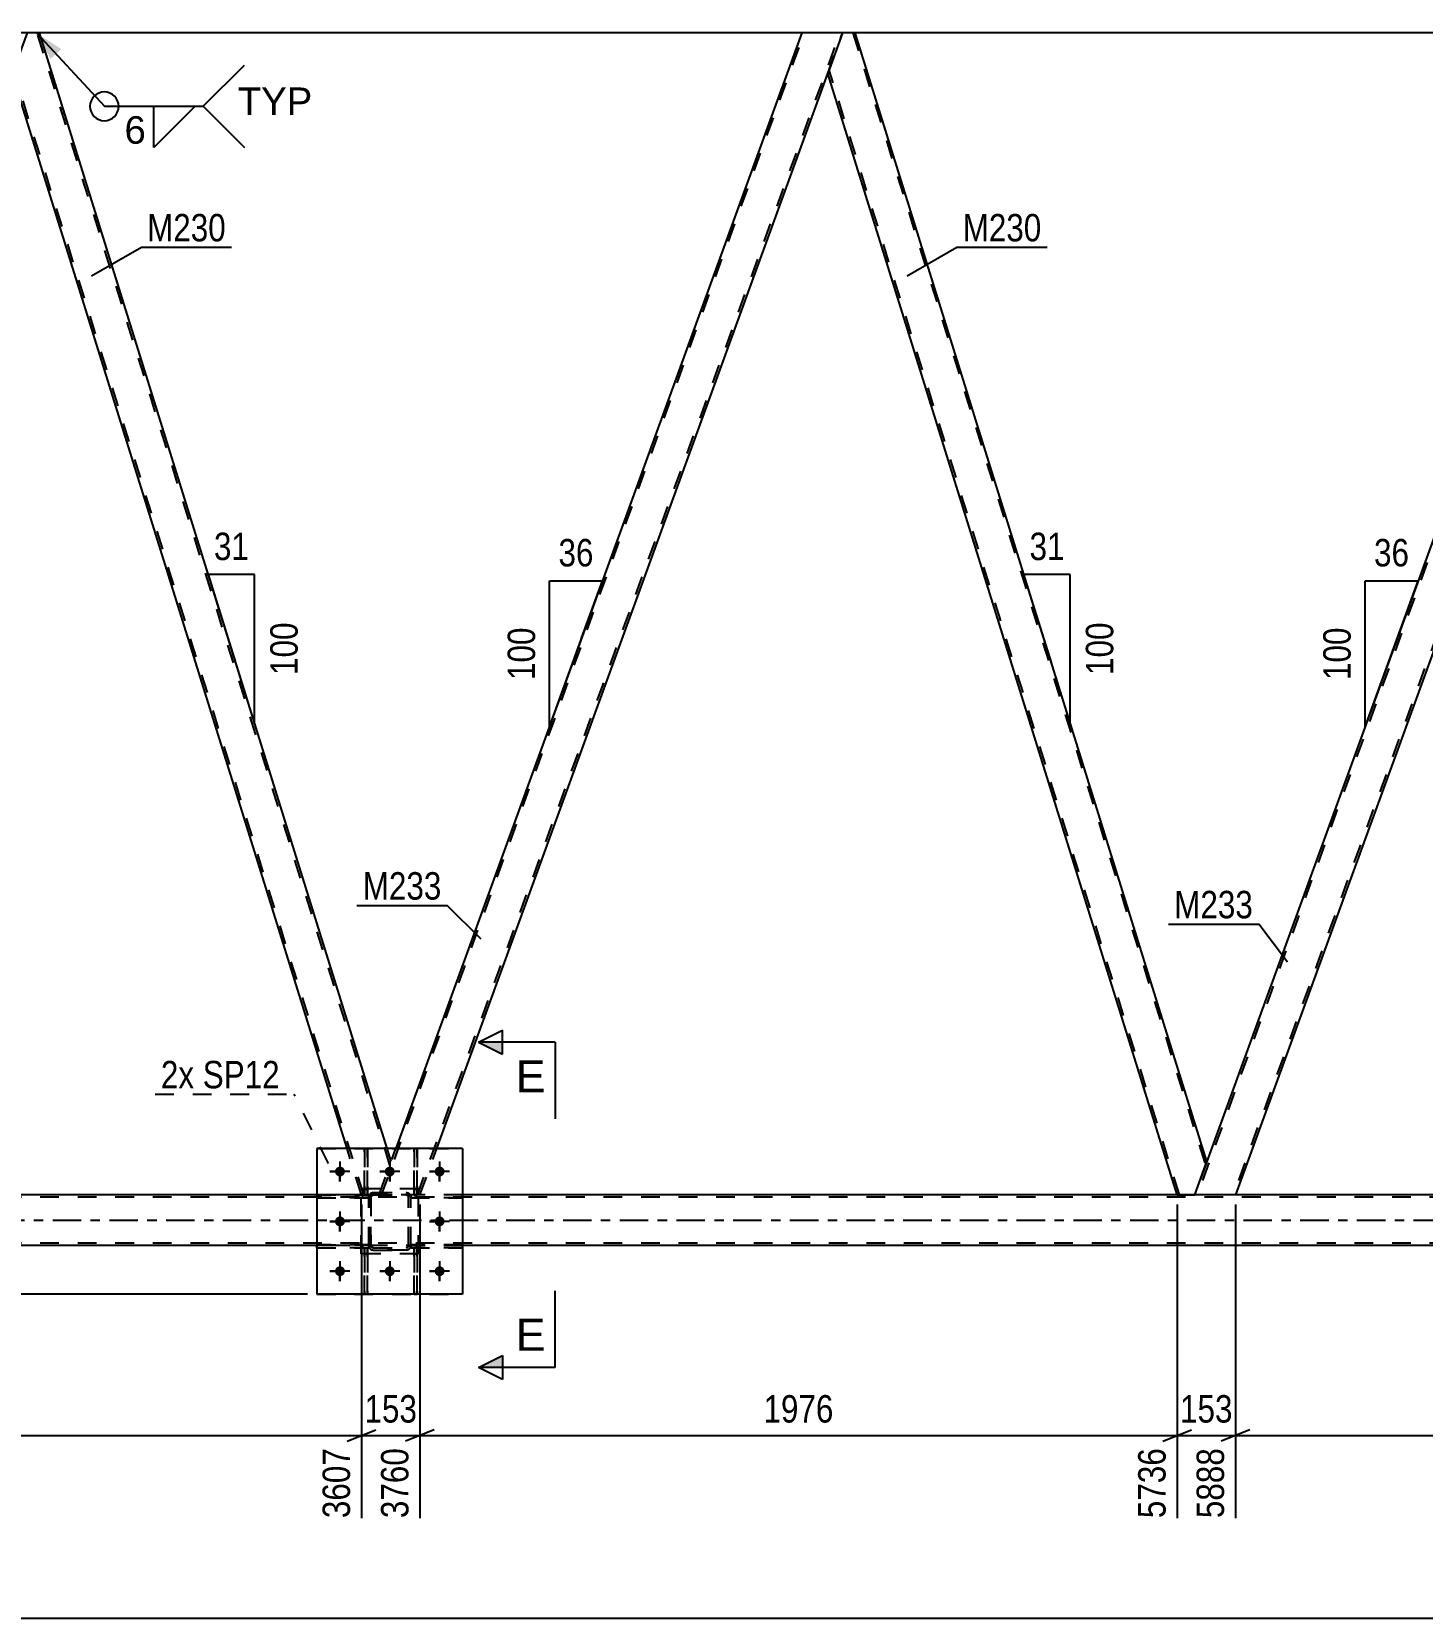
# Model space of a CAD drawing. Header units: millimetres. Extents: x 0 to 841, y 0 to 594.
# Drawn here: x 137.1 to 282.3, y 285.2 to 450.8 of the extents above; entities that cross this region are included whole.
import ezdxf

# ---------------------------------------------------------------- set-up
doc = ezdxf.new("R2010")
doc.units = ezdxf.units.MM
doc.linetypes.add('DXK_LINE_DOT2', pattern=[3.9198, 1.9599, -1.9599])
doc.linetypes.add('DXK_LINE_DOT3', pattern=[5.9187, 2.979, -0.9799, 0.9799, -0.9799])
doc.styles.add('Arial', font='arial.ttf', dxfattribs={"height": 0.2})
doc.styles.add('Arial Narrow', font='ARIALN.TTF', dxfattribs={"height": 0.2})

# ---------------------------------------------------------------- blocks, each defined once
blk = doc.blocks.new('Part-247646094-3042 - 2836')
at = {"color": 2, "linetype": 'Continuous'}
for p, q in [((136.64, 450.64), (135.09, 446.39)), ((137.95, 450.64), (136.64, 450.64)), ((174.23, 334.25), (137.95, 450.64)), ((170.04, 334.25), (135.09, 446.39))]:
    blk.add_line(p, q, dxfattribs=at)
at = {"color": 7, "linetype": 'DXK_LINE_DOT2'}
for p, q in [((174.52, 332.52), (137.7, 450.64)), ((171.8, 329.42), (135.22, 446.76)), ((171.55, 329.42), (170.04, 334.25)), ((173.39, 329.42), (174.66, 332.89)), ((174.66, 332.89), (174.23, 334.25)), ((171.55, 329.42), (173.39, 329.42))]:
    blk.add_line(p, q, dxfattribs=at)
blk = doc.blocks.new('Bolt-247646094-3077 - 2836')
at = {"color": 1, "linetype": 'Continuous'}
for p, q in [((169.3, 332.89), (169.3, 332.19)), ((174.5, 332.89), (174.5, 332.19)), ((179.7, 332.89), (179.7, 332.19)), ((168.26, 331.85), (168.95, 331.85)), ((169.3, 330.81), (169.3, 331.5)), ((170.34, 331.85), (169.65, 331.85)), ((173.46, 331.85), (174.15, 331.85)), ((174.5, 330.81), (174.5, 331.5)), ((175.54, 331.85), (174.85, 331.85)), ((178.66, 331.85), (179.35, 331.85)), ((179.7, 330.81), (179.7, 331.5)), ((180.74, 331.85), (180.05, 331.85)), ((168.26, 326.65), (168.95, 326.65)), ((169.3, 327.69), (169.3, 326.99)), ((169.3, 325.61), (169.3, 326.3)), ((170.34, 326.65), (169.65, 326.65)), ((178.66, 326.65), (179.35, 326.65)), ((179.7, 327.69), (179.7, 326.99)), ((179.7, 325.61), (179.7, 326.3)), ((180.74, 326.65), (180.05, 326.65)), ((168.26, 321.45), (168.95, 321.45)), ((169.3, 322.49), (169.3, 321.79)), ((170.34, 321.45), (169.65, 321.45)), ((173.46, 321.45), (174.15, 321.45)), ((174.5, 322.49), (174.5, 321.79)), ((175.54, 321.45), (174.85, 321.45)), ((178.66, 321.45), (179.35, 321.45)), ((179.7, 322.49), (179.7, 321.79)), ((180.74, 321.45), (180.05, 321.45)), ((169.3, 320.41), (169.3, 321.1)), ((174.5, 320.41), (174.5, 321.1)), ((179.7, 320.41), (179.7, 321.1))]:
    blk.add_line(p, q, dxfattribs=at)
blk = doc.blocks.new('Part-247646094-2894 - 2836')
at = {"color": 2, "linetype": 'Continuous'}
for p, q in [((166.9, 329.42), (68.29, 329.42)), ((337.17, 329.42), (182.1, 329.42)), ((166.9, 324.14), (68.29, 324.14)), ((337.17, 324.14), (182.1, 324.14))]:
    blk.add_line(p, q, dxfattribs=at)
at = {"color": 7, "linetype": 'DXK_LINE_DOT2'}
for p, q in [((182.1, 329.42), (166.9, 329.42)), ((747.54, 329.18), (68.29, 329.18)), ((747.54, 324.38), (68.29, 324.38)), ((182.1, 324.14), (166.9, 324.14))]:
    blk.add_line(p, q, dxfattribs=at)
at = {"color": 7, "linetype": 'DXK_LINE_DOT3'}
blk.add_line((68.29, 326.78), (747.54, 326.78), dxfattribs=at)
blk = doc.blocks.new('Part-247646094-2993 - 2836')
at = {"color": 7, "linetype": 'DXK_LINE_DOT2'}
for p, q in [((137.95, 450.64), (132.38, 450.64)), ((223.09, 450.64), (217.51, 450.64))]:
    blk.add_line(p, q, dxfattribs=at)
at = {"color": 2, "linetype": 'Continuous'}
for p, q in [((217.51, 450.64), (137.95, 450.64)), ((302.65, 450.64), (223.09, 450.64))]:
    blk.add_line(p, q, dxfattribs=at)
blk = doc.blocks.new('Part-247646094-2929 - 2836')
at = {"color": 7, "linetype": 'DXK_LINE_DOT2'}
for p, q in [((302.9, 450.64), (258.78, 329.42)), ((306.65, 450.64), (262.53, 329.42)), ((306.9, 450.64), (305.36, 446.39)), ((259.79, 332.89), (258.53, 329.42)), ((262.78, 329.42), (258.53, 329.42))]:
    blk.add_line(p, q, dxfattribs=at)
at = {"color": 2, "linetype": 'Continuous'}
for p, q in [((302.65, 450.64), (259.79, 332.89)), ((302.65, 450.64), (306.39, 450.64)), ((306.39, 450.64), (306.9, 450.64)), ((305.36, 446.39), (262.78, 329.42))]:
    blk.add_line(p, q, dxfattribs=at)
blk = doc.blocks.new('Part-247646094-2934 - 2836')
at = {"color": 2, "linetype": 'Continuous'}
for p, q in [((221.77, 450.64), (220.22, 446.39)), ((223.09, 450.64), (221.77, 450.64)), ((259.79, 332.89), (223.09, 450.64)), ((256.68, 329.42), (220.22, 446.39)), ((258.53, 329.42), (259.79, 332.89))]:
    blk.add_line(p, q, dxfattribs=at)
at = {"color": 7, "linetype": 'DXK_LINE_DOT2'}
for p, q in [((222.84, 450.64), (259.65, 332.52)), ((256.93, 329.42), (220.36, 446.76)), ((256.68, 329.42), (258.53, 329.42))]:
    blk.add_line(p, q, dxfattribs=at)
blk = doc.blocks.new('Part-247646094-2939 - 2836')
at = {"color": 7, "linetype": 'DXK_LINE_DOT2'}
for p, q in [((173.65, 329.42), (217.77, 450.64)), ((177.39, 329.42), (221.51, 450.64)), ((220.22, 446.39), (221.77, 450.64)), ((173.39, 329.42), (175.15, 334.25)), ((177.65, 329.42), (179.41, 334.25)), ((177.65, 329.42), (173.39, 329.42))]:
    blk.add_line(p, q, dxfattribs=at)
at = {"color": 2, "linetype": 'Continuous'}
for p, q in [((217.51, 450.64), (175.15, 334.25)), ((221.26, 450.64), (217.51, 450.64)), ((221.77, 450.64), (221.26, 450.64)), ((179.41, 334.25), (220.22, 446.39))]:
    blk.add_line(p, q, dxfattribs=at)
blk = doc.blocks.new('Part-247646094-3111 - 2836')
at = {"color": 7, "linetype": 'DXK_LINE_DOT2'}
for p, q in [((172.59, 329.61), (172.78, 329.65)), ((172.78, 329.65), (172.59, 329.61)), ((172.61, 329.34), (172.69, 329.39)), ((172.69, 329.39), (172.61, 329.34)), ((172.69, 329.39), (172.78, 329.41)), ((172.78, 329.41), (172.69, 329.39)), ((172.78, 329.65), (176.22, 329.65)), ((172.78, 329.65), (172.78, 329.65)), ((172.78, 329.65), (176.22, 329.65)), ((172.78, 329.41), (176.22, 329.41)), ((172.78, 329.41), (172.78, 329.41)), ((172.78, 329.41), (176.22, 329.41)), ((176.22, 329.65), (176.22, 329.65)), ((176.22, 329.65), (176.4, 329.61)), ((176.4, 329.61), (176.22, 329.65)), ((176.22, 329.41), (176.22, 329.41)), ((176.22, 329.41), (176.31, 329.39)), ((176.22, 329.41), (176.31, 329.39)), ((176.31, 329.39), (176.39, 329.34)), ((172.3, 329.17), (172.33, 329.35)), ((172.33, 329.35), (172.3, 329.17)), ((172.3, 324.13), (172.3, 329.17)), ((172.3, 329.17), (172.3, 329.17)), ((172.3, 324.13), (172.3, 329.17)), ((172.54, 329.17), (172.56, 329.26)), ((172.56, 329.26), (172.54, 329.17)), ((172.54, 324.13), (172.54, 329.17)), ((172.54, 329.17), (172.54, 329.17)), ((172.54, 329.17), (172.54, 324.13)), ((172.56, 329.26), (172.61, 329.34)), ((172.61, 329.34), (172.56, 329.26)), ((176.39, 329.34), (176.44, 329.26)), ((176.44, 329.26), (176.39, 329.34)), ((176.44, 329.26), (176.46, 329.17)), ((176.46, 329.17), (176.44, 329.26)), ((176.46, 324.13), (176.46, 329.17)), ((176.46, 329.17), (176.46, 329.17)), ((176.46, 324.13), (176.46, 329.17)), ((176.66, 329.35), (176.7, 329.17)), ((176.7, 329.17), (176.66, 329.35)), ((176.7, 324.13), (176.7, 329.17)), ((176.7, 329.17), (176.7, 329.17)), ((176.7, 324.13), (176.7, 329.17)), ((172.3, 324.13), (172.3, 324.13)), ((172.33, 323.94), (172.3, 324.13)), ((172.3, 324.13), (172.33, 323.94)), ((172.54, 324.13), (172.54, 324.13)), ((172.56, 324.04), (172.54, 324.13)), ((172.54, 324.13), (172.56, 324.04)), ((172.61, 323.96), (172.56, 324.04)), ((172.56, 324.04), (172.61, 323.96)), ((172.78, 323.65), (172.59, 323.68)), ((172.59, 323.68), (172.78, 323.65)), ((172.69, 323.91), (172.61, 323.96)), ((172.78, 323.89), (172.69, 323.91)), ((172.69, 323.91), (172.78, 323.89)), ((172.78, 323.89), (176.22, 323.89)), ((172.78, 323.89), (172.78, 323.89)), ((172.78, 323.89), (176.22, 323.89)), ((172.78, 323.65), (176.22, 323.65)), ((172.78, 323.65), (172.78, 323.65)), ((176.22, 323.65), (172.78, 323.65)), ((176.31, 323.91), (176.22, 323.89)), ((176.22, 323.89), (176.31, 323.91)), ((176.22, 323.89), (176.22, 323.89)), ((176.4, 323.68), (176.22, 323.65)), ((176.22, 323.65), (176.4, 323.68)), ((176.22, 323.65), (176.22, 323.65)), ((176.39, 323.96), (176.31, 323.91)), ((176.31, 323.91), (176.39, 323.96)), ((176.44, 324.04), (176.39, 323.96)), ((176.39, 323.96), (176.44, 324.04)), ((176.46, 324.13), (176.44, 324.04)), ((176.44, 324.04), (176.46, 324.13)), ((176.46, 324.13), (176.46, 324.13)), ((176.7, 324.13), (176.66, 323.94)), ((176.66, 323.94), (176.7, 324.13)), ((176.7, 324.13), (176.7, 324.13))]:
    blk.add_line(p, q, dxfattribs=at)
at = {"color": 7, "linetype": 'DXK_LINE_DOT3'}
blk.add_line((174.5, 326.65), (174.5, 326.65), dxfattribs=at)
at = {"color": 7, "linetype": 'DXK_LINE_DOT2'}
for centre, start, end in [((172.78, 329.17), 112.5, 157.5), ((172.78, 329.17), 112.5, 157.5), ((176.22, 329.17), 22.5, 67.5), ((176.22, 329.17), 22.5, 67.5), ((172.78, 324.13), 202.5, 247.5), ((172.78, 324.13), 202.5, 247.5), ((176.22, 324.13), 292.5, 337.5), ((176.22, 324.13), 292.5, 337.5)]:
    blk.add_arc(centre, 0.48, start, end, dxfattribs=at)
blk = doc.blocks.new('Part-247646094-2942 - 2836')
at = {"color": 7, "linetype": 'DXK_LINE_DOT2'}
for p, q in [((172.17, 334.25), (171.85, 334.25)), ((171.85, 334.25), (171.85, 330)), ((171.85, 334.25), (171.85, 329.4)), ((172.17, 330), (172.17, 334.25)), ((172.17, 334.25), (172.17, 329.4)), ((172.17, 330), (171.85, 330)), ((171.85, 330), (171.85, 329.4)), ((172.17, 329.4), (171.85, 329.4)), ((172.17, 329.4), (172.17, 330)), ((172.17, 329.4), (172.17, 329.4))]:
    blk.add_line(p, q, dxfattribs=at)
blk = doc.blocks.new('Part-247646094-2947 - 2836')
at = {"color": 2, "linetype": 'Continuous'}
for p, q in [((182.1, 334.25), (166.9, 334.25)), ((166.9, 334.25), (166.9, 319.05)), ((182.1, 334.25), (182.1, 319.05)), ((182.1, 319.05), (166.9, 319.05))]:
    blk.add_line(p, q, dxfattribs=at)
blk = doc.blocks.new('Part-247646094-2948 - 2836')
at = {"color": 7, "linetype": 'DXK_LINE_DOT2'}
for p, q in [((166.9, 334.25), (182.1, 334.25)), ((166.9, 334.25), (166.9, 319.05)), ((182.1, 334.25), (182.1, 319.05)), ((166.9, 319.05), (182.1, 319.05))]:
    blk.add_line(p, q, dxfattribs=at)
blk = doc.blocks.new('Part-247646094-2996 - 2836')
at = {"color": 7, "linetype": 'DXK_LINE_DOT2'}
for p, q in [((166.9, 323.89), (166.9, 324.21)), ((166.9, 324.21), (172.3, 324.21)), ((172.3, 323.89), (166.9, 323.89)), ((171.7, 323.89), (171.7, 324.21)), ((171.7, 324.21), (172.3, 324.21)), ((171.7, 323.89), (172.3, 323.89)), ((172.3, 323.89), (172.3, 324.21)), ((172.3, 324.21), (172.3, 323.89))]:
    blk.add_line(p, q, dxfattribs=at)
blk = doc.blocks.new('Part-247646094-2999 - 2836')
at = {"color": 7, "linetype": 'DXK_LINE_DOT2'}
for p, q in [((166.9, 329.09), (166.9, 329.41)), ((166.9, 329.41), (172.3, 329.41)), ((171.7, 329.09), (171.7, 329.41)), ((171.7, 329.41), (172.3, 329.41)), ((172.3, 329.09), (172.3, 329.41)), ((172.3, 329.41), (172.3, 329.09)), ((172.3, 329.09), (166.9, 329.09)), ((171.7, 329.09), (172.3, 329.09))]:
    blk.add_line(p, q, dxfattribs=at)
blk = doc.blocks.new('Part-247646094-3002 - 2836')
at = {"color": 7, "linetype": 'DXK_LINE_DOT2'}
for p, q in [((177.3, 324.21), (176.7, 324.21)), ((182.1, 324.21), (176.7, 324.21)), ((176.7, 324.21), (176.7, 323.89)), ((176.7, 323.89), (176.7, 324.21)), ((176.7, 323.89), (177.3, 323.89)), ((182.1, 323.89), (176.7, 323.89)), ((177.3, 323.89), (177.3, 324.21)), ((182.1, 324.21), (182.1, 323.89))]:
    blk.add_line(p, q, dxfattribs=at)
blk = doc.blocks.new('Part-247646094-3005 - 2836')
at = {"color": 7, "linetype": 'DXK_LINE_DOT2'}
for p, q in [((177.3, 329.41), (176.7, 329.41)), ((182.1, 329.41), (176.7, 329.41)), ((176.7, 329.41), (176.7, 329.09)), ((176.7, 329.09), (176.7, 329.41)), ((177.3, 329.09), (177.3, 329.41)), ((182.1, 329.41), (182.1, 329.09)), ((176.7, 329.09), (177.3, 329.09)), ((182.1, 329.09), (176.7, 329.09))]:
    blk.add_line(p, q, dxfattribs=at)
blk = doc.blocks.new('Part-247646094-3023 - 2836')
at = {"color": 7, "linetype": 'DXK_LINE_DOT2'}
for p, q in [((177.37, 323.88), (177.05, 323.88)), ((177.05, 323.28), (177.05, 323.88)), ((177.05, 319.05), (177.05, 323.88)), ((177.37, 323.28), (177.05, 323.28)), ((177.05, 319.05), (177.05, 323.28)), ((177.37, 323.88), (177.37, 323.88)), ((177.37, 323.88), (177.37, 323.28)), ((177.37, 319.05), (177.37, 323.88)), ((177.37, 323.28), (177.37, 319.05)), ((177.37, 319.05), (177.05, 319.05))]:
    blk.add_line(p, q, dxfattribs=at)
blk = doc.blocks.new('Part-247646094-3024 - 2836')
at = {"color": 7, "linetype": 'DXK_LINE_DOT2'}
for p, q in [((172.17, 323.88), (171.85, 323.88)), ((171.85, 323.28), (171.85, 323.88)), ((171.85, 319.05), (171.85, 323.88)), ((172.17, 323.28), (171.85, 323.28)), ((171.85, 319.05), (171.85, 323.28)), ((172.17, 323.88), (172.17, 323.88)), ((172.17, 323.88), (172.17, 323.28)), ((172.17, 319.05), (172.17, 323.88)), ((172.17, 323.28), (172.17, 319.05)), ((172.17, 319.05), (171.85, 319.05))]:
    blk.add_line(p, q, dxfattribs=at)
blk = doc.blocks.new('Part-247646094-3043 - 2836')
at = {"color": 7, "linetype": 'DXK_LINE_DOT2'}
for p, q in [((172.59, 329.61), (172.78, 329.65)), ((172.78, 329.65), (172.59, 329.61)), ((172.61, 329.34), (172.69, 329.39)), ((172.69, 329.39), (172.61, 329.34)), ((172.69, 329.39), (172.78, 329.41)), ((172.78, 329.41), (172.69, 329.39)), ((172.78, 329.65), (176.22, 329.65)), ((172.78, 329.65), (172.78, 329.65)), ((172.78, 329.65), (176.22, 329.65)), ((172.78, 329.41), (176.22, 329.41)), ((172.78, 329.41), (172.78, 329.41)), ((172.78, 329.41), (176.22, 329.41)), ((176.22, 329.65), (176.22, 329.65)), ((176.22, 329.65), (176.4, 329.61)), ((176.4, 329.61), (176.22, 329.65)), ((176.22, 329.41), (176.22, 329.41)), ((176.22, 329.41), (176.31, 329.39)), ((176.31, 329.39), (176.39, 329.34)), ((176.39, 329.34), (176.31, 329.39)), ((172.3, 329.17), (172.33, 329.35)), ((172.33, 329.35), (172.3, 329.17)), ((172.3, 324.13), (172.3, 329.17)), ((172.3, 329.17), (172.3, 329.17)), ((172.3, 324.13), (172.3, 329.17)), ((172.54, 329.17), (172.56, 329.26)), ((172.56, 329.26), (172.54, 329.17)), ((172.54, 324.13), (172.54, 329.17)), ((172.54, 329.17), (172.54, 329.17)), ((172.54, 329.17), (172.54, 324.13)), ((172.56, 329.26), (172.61, 329.34)), ((172.61, 329.34), (172.56, 329.26)), ((176.39, 329.34), (176.44, 329.26)), ((176.44, 329.26), (176.39, 329.34)), ((176.44, 329.26), (176.46, 329.17)), ((176.46, 329.17), (176.44, 329.26)), ((176.46, 324.13), (176.46, 329.17)), ((176.46, 329.17), (176.46, 329.17)), ((176.46, 324.13), (176.46, 329.17)), ((176.66, 329.35), (176.7, 329.17)), ((176.7, 329.17), (176.66, 329.35)), ((176.7, 324.13), (176.7, 329.17)), ((176.7, 329.17), (176.7, 329.17)), ((176.7, 324.13), (176.7, 329.17)), ((172.3, 324.13), (172.3, 324.13)), ((172.33, 323.94), (172.3, 324.13)), ((172.3, 324.13), (172.33, 323.94)), ((172.54, 324.13), (172.54, 324.13)), ((172.56, 324.04), (172.54, 324.13)), ((172.54, 324.13), (172.56, 324.04)), ((172.61, 323.96), (172.56, 324.04)), ((172.56, 324.04), (172.61, 323.96)), ((172.78, 323.65), (172.59, 323.68)), ((172.59, 323.68), (172.78, 323.65)), ((172.69, 323.91), (172.61, 323.96)), ((172.61, 323.96), (172.69, 323.91)), ((172.78, 323.89), (172.69, 323.91)), ((172.78, 323.89), (176.22, 323.89)), ((172.78, 323.89), (172.78, 323.89)), ((172.78, 323.89), (176.22, 323.89)), ((172.78, 323.65), (176.22, 323.65)), ((172.78, 323.65), (172.78, 323.65)), ((176.22, 323.65), (172.78, 323.65)), ((176.31, 323.91), (176.22, 323.89)), ((176.22, 323.89), (176.31, 323.91)), ((176.22, 323.89), (176.22, 323.89)), ((176.4, 323.68), (176.22, 323.65)), ((176.22, 323.65), (176.4, 323.68)), ((176.22, 323.65), (176.22, 323.65)), ((176.39, 323.96), (176.31, 323.91)), ((176.31, 323.91), (176.39, 323.96)), ((176.44, 324.04), (176.39, 323.96)), ((176.39, 323.96), (176.44, 324.04)), ((176.46, 324.13), (176.44, 324.04)), ((176.44, 324.04), (176.46, 324.13)), ((176.46, 324.13), (176.46, 324.13)), ((176.7, 324.13), (176.66, 323.94)), ((176.66, 323.94), (176.7, 324.13)), ((176.7, 324.13), (176.7, 324.13))]:
    blk.add_line(p, q, dxfattribs=at)
at = {"color": 7, "linetype": 'DXK_LINE_DOT3'}
blk.add_line((174.5, 326.65), (174.5, 326.65), dxfattribs=at)
at = {"color": 7, "linetype": 'DXK_LINE_DOT2'}
for centre, start, end in [((172.78, 329.17), 112.5, 157.5), ((172.78, 329.17), 112.5, 157.5), ((176.22, 329.17), 22.5, 67.5), ((176.22, 329.17), 22.5, 67.5), ((172.78, 324.13), 202.5, 247.5), ((172.78, 324.13), 202.5, 247.5), ((176.22, 324.13), 292.5, 337.5), ((176.22, 324.13), 292.5, 337.5)]:
    blk.add_arc(centre, 0.48, start, end, dxfattribs=at)
blk = doc.blocks.new('Part-247646094-3044 - 2836')
at = {"color": 7, "linetype": 'DXK_LINE_DOT2'}
for p, q in [((177.5, 330.05), (171.5, 330.05)), ((171.5, 323.25), (171.5, 330.05)), ((177.5, 323.25), (177.5, 330.05)), ((177.5, 323.25), (171.5, 323.25))]:
    blk.add_line(p, q, dxfattribs=at)
blk = doc.blocks.new('Bolt-247646094-3078 - 2836')
at = {"linetype": 'Continuous'}
for points in [[(169.82, 331.85, -1), (168.78, 331.85, -1)], [(175.02, 331.85, -1), (173.98, 331.85, -1)], [(180.22, 331.85, -1), (179.18, 331.85, -1)], [(169.82, 326.65, -1), (168.78, 326.65, -1)], [(180.22, 326.65, -1), (179.18, 326.65, -1)], [(169.82, 321.45, -1), (168.78, 321.45, -1)], [(175.02, 321.45, -1), (173.98, 321.45, -1)], [(180.22, 321.45, -1), (179.18, 321.45, -1)]]:
    blk.add_hatch(color=1, dxfattribs=at).paths.add_polyline_path(points)
at = {"color": 1, "linetype": 'Continuous'}
for p, q in [((169.3, 332.89), (169.3, 330.81)), ((174.5, 332.89), (174.5, 330.81)), ((179.7, 332.89), (179.7, 330.81)), ((170.34, 331.85), (168.26, 331.85)), ((175.54, 331.85), (173.46, 331.85)), ((180.74, 331.85), (178.66, 331.85)), ((170.34, 326.65), (168.26, 326.65)), ((169.3, 327.69), (169.3, 325.61)), ((180.74, 326.65), (178.66, 326.65)), ((179.7, 327.69), (179.7, 325.61)), ((170.34, 321.45), (168.26, 321.45)), ((169.3, 322.49), (169.3, 320.41)), ((175.54, 321.45), (173.46, 321.45)), ((174.5, 322.49), (174.5, 320.41)), ((180.74, 321.45), (178.66, 321.45)), ((179.7, 322.49), (179.7, 320.41))]:
    blk.add_line(p, q, dxfattribs=at)
blk = doc.blocks.new('Part-247646094-3104 - 2836')
at = {"color": 7, "linetype": 'DXK_LINE_DOT2'}
for p, q in [((177.05, 330), (177.05, 334.25)), ((177.05, 334.25), (177.05, 329.4)), ((177.05, 334.25), (177.37, 334.25)), ((177.37, 334.25), (177.37, 330)), ((177.37, 329.4), (177.37, 334.25)), ((177.05, 329.4), (177.05, 330)), ((177.05, 330), (177.37, 330)), ((177.05, 329.4), (177.05, 329.4)), ((177.05, 329.4), (177.37, 329.4)), ((177.37, 330), (177.37, 329.4))]:
    blk.add_line(p, q, dxfattribs=at)
blk = doc.blocks.new('Part-247646094-3105 - 2836')
at = {"color": 7, "linetype": 'DXK_LINE_DOT2'}
for p, q in [((171.85, 330), (171.85, 334.25)), ((171.85, 334.25), (171.85, 329.4)), ((171.85, 334.25), (172.17, 334.25)), ((172.17, 334.25), (172.17, 330)), ((172.17, 329.4), (172.17, 334.25)), ((171.85, 329.4), (171.85, 330)), ((171.85, 330), (172.17, 330)), ((171.85, 329.4), (171.85, 329.4)), ((171.85, 329.4), (172.17, 329.4)), ((172.17, 330), (172.17, 329.4))]:
    blk.add_line(p, q, dxfattribs=at)
blk = doc.blocks.new('Part-247646094-3106 - 2836')
at = {"color": 7, "linetype": 'DXK_LINE_DOT2'}
for p, q in [((172.3, 324.21), (166.9, 324.21)), ((166.9, 324.21), (166.9, 323.89)), ((166.9, 323.89), (172.3, 323.89)), ((172.3, 324.21), (171.7, 324.21)), ((171.7, 323.89), (171.7, 324.21)), ((172.3, 323.89), (171.7, 323.89)), ((172.3, 324.21), (172.3, 323.89)), ((172.3, 323.89), (172.3, 324.21))]:
    blk.add_line(p, q, dxfattribs=at)
blk = doc.blocks.new('Part-247646094-3107 - 2836')
at = {"color": 7, "linetype": 'DXK_LINE_DOT2'}
for p, q in [((172.3, 329.41), (166.9, 329.41)), ((166.9, 329.41), (166.9, 329.09)), ((172.3, 329.41), (171.7, 329.41)), ((171.7, 329.09), (171.7, 329.41)), ((172.3, 329.41), (172.3, 329.09)), ((172.3, 329.09), (172.3, 329.41)), ((166.9, 329.09), (172.3, 329.09)), ((172.3, 329.09), (171.7, 329.09))]:
    blk.add_line(p, q, dxfattribs=at)
blk = doc.blocks.new('Part-247646094-3108 - 2836')
at = {"color": 7, "linetype": 'DXK_LINE_DOT2'}
for p, q in [((176.7, 323.89), (176.7, 324.21)), ((177.3, 324.21), (176.7, 324.21)), ((176.7, 324.21), (176.7, 323.89)), ((182.1, 324.21), (176.7, 324.21)), ((177.3, 323.89), (176.7, 323.89)), ((176.7, 323.89), (182.1, 323.89)), ((177.3, 323.89), (177.3, 324.21)), ((182.1, 323.89), (182.1, 324.21))]:
    blk.add_line(p, q, dxfattribs=at)
blk = doc.blocks.new('Part-247646094-3109 - 2836')
at = {"color": 7, "linetype": 'DXK_LINE_DOT2'}
for p, q in [((176.7, 329.09), (176.7, 329.41)), ((177.3, 329.41), (176.7, 329.41)), ((176.7, 329.41), (176.7, 329.09)), ((182.1, 329.41), (176.7, 329.41)), ((177.3, 329.09), (177.3, 329.41)), ((182.1, 329.09), (182.1, 329.41)), ((177.3, 329.09), (176.7, 329.09)), ((176.7, 329.09), (182.1, 329.09))]:
    blk.add_line(p, q, dxfattribs=at)
blk = doc.blocks.new('Part-247646094-3110 - 2836')
at = {"color": 7, "linetype": 'DXK_LINE_DOT2'}
for p, q in [((177.5, 330.05), (171.5, 330.05)), ((171.5, 323.25), (171.5, 330.05)), ((177.5, 323.25), (177.5, 330.05)), ((177.5, 323.25), (171.5, 323.25))]:
    blk.add_line(p, q, dxfattribs=at)
blk = doc.blocks.new('Part-247646094-3114 - 2836')
at = {"color": 7, "linetype": 'DXK_LINE_DOT2'}
for p, q in [((177.05, 323.88), (177.05, 323.88)), ((177.05, 323.88), (177.05, 323.28)), ((177.05, 319.05), (177.05, 323.88)), ((177.37, 323.88), (177.05, 323.88)), ((177.05, 323.28), (177.05, 319.05)), ((177.05, 323.28), (177.37, 323.28)), ((177.37, 323.28), (177.37, 323.88)), ((177.37, 319.05), (177.37, 323.88)), ((177.37, 319.05), (177.37, 323.28)), ((177.05, 319.05), (177.37, 319.05))]:
    blk.add_line(p, q, dxfattribs=at)
blk = doc.blocks.new('Part-247646094-3117 - 2836')
at = {"color": 7, "linetype": 'DXK_LINE_DOT2'}
for p, q in [((171.85, 323.88), (171.85, 323.88)), ((171.85, 323.88), (171.85, 323.28)), ((171.85, 319.05), (171.85, 323.88)), ((172.17, 323.88), (171.85, 323.88)), ((171.85, 323.28), (171.85, 319.05)), ((171.85, 323.28), (172.17, 323.28)), ((172.17, 323.28), (172.17, 323.88)), ((172.17, 319.05), (172.17, 323.88)), ((172.17, 319.05), (172.17, 323.28)), ((171.85, 319.05), (172.17, 319.05))]:
    blk.add_line(p, q, dxfattribs=at)
blk = doc.blocks.new('Part-247646094-3120 - 2836')
at = {"color": 7, "linetype": 'DXK_LINE_DOT2'}
for p, q in [((177.37, 334.25), (177.05, 334.25)), ((177.05, 334.25), (177.05, 330)), ((177.05, 334.25), (177.05, 329.4)), ((177.37, 330), (177.37, 334.25)), ((177.37, 334.25), (177.37, 329.4)), ((177.37, 330), (177.05, 330)), ((177.05, 330), (177.05, 329.4)), ((177.37, 329.4), (177.05, 329.4)), ((177.37, 329.4), (177.37, 330)), ((177.37, 329.4), (177.37, 329.4))]:
    blk.add_line(p, q, dxfattribs=at)
blk = doc.blocks.new('StraightDimension-247646094-24993 - 2836')
at = {"color": 7, "linetype": 'Continuous'}
for p, q in [((256.68, 328.42), (256.68, 295.69)), ((262.78, 328.42), (262.78, 295.69)), ((255.18, 303.71), (258.18, 304.91)), ((264.28, 304.91), (261.28, 303.71)), ((256.68, 304.31), (262.78, 304.31))]:
    blk.add_line(p, q, dxfattribs=at)
at = {"color": 0}
blk.add_wipeout([(263.08, 305.06), (263.08, 309.26), (256.39, 309.26), (256.39, 305.06)], dxfattribs=at)
at = {"color": 0, "linetype": 'Continuous'}
blk.add_wipeout([(262.18, 303.61), (257.98, 303.61), (257.98, 295.09), (262.18, 295.09)], dxfattribs=at)
at = {"color": 3, "style": 'Arial Narrow'}
blk.add_text('153', height=2.863, dxfattribs=at).set_placement((256.99, 305.66))
at = {"color": 3, "linetype": 'Continuous', "style": 'Arial Narrow'}
blk.add_text('5888', height=2.863, rotation=90.0002, dxfattribs=at).set_placement((261.58, 295.69))
blk = doc.blocks.new('StraightDimension-247646094-3535 - 2836')
at = {"color": 7, "linetype": 'Continuous'}
blk.add_line((58.7, 285.24), (789.26, 285.24), dxfattribs=at)
blk = doc.blocks.new('StraightDimension-247646094-25758 - 2836')
at = {"color": 7, "linetype": 'Continuous'}
for p, q in [((25.35, 461.94), (24.15, 464.94)), ((79.75, 463.44), (21.9, 463.44)), ((24.75, 319.05), (24.75, 463.44)), ((24.15, 320.55), (25.35, 317.55)), ((165.9, 319.05), (21.9, 319.05))]:
    blk.add_line(p, q, dxfattribs=at)
at = {"color": 0}
blk.add_wipeout([(24, 395.5), (19.8, 395.5), (19.8, 386.99), (24, 386.99)], dxfattribs=at)
at = {"color": 3, "style": 'Arial Narrow'}
blk.add_text('3610', height=2.863, rotation=90.0002, dxfattribs=at).set_placement((23.4, 387.59))
blk = doc.blocks.new('StraightDimension-247646094-24995 - 2836')
at = {"color": 7, "linetype": 'Continuous'}
for p, q in [((171.55, 328.42), (171.55, 295.69)), ((177.65, 328.42), (177.65, 295.69)), ((170.05, 303.71), (173.05, 304.91)), ((179.15, 304.91), (176.15, 303.71)), ((171.55, 304.31), (177.65, 304.31))]:
    blk.add_line(p, q, dxfattribs=at)
at = {"color": 0}
blk.add_wipeout([(177.94, 305.06), (177.94, 309.26), (171.26, 309.26), (171.26, 305.06)], dxfattribs=at)
at = {"color": 0, "linetype": 'Continuous'}
blk.add_wipeout([(177.05, 303.61), (172.85, 303.61), (172.85, 295.09), (177.05, 295.09)], dxfattribs=at)
at = {"color": 3, "style": 'Arial Narrow'}
blk.add_text('153', height=2.863, dxfattribs=at).set_placement((171.86, 305.66))
at = {"color": 3, "linetype": 'Continuous', "style": 'Arial Narrow'}
blk.add_text('3760', height=2.863, rotation=90.0002, dxfattribs=at).set_placement((176.45, 295.69))
blk = doc.blocks.new('AngleDimension-247646094-25433 - 2836')
at = {"color": 7, "linetype": 'Continuous'}
for p, q in [((158.43, 384.95), (155.57, 394.14)), ((160.39, 394.14), (155.57, 394.14)), ((160.39, 378.67), (155.57, 394.14)), ((160.39, 378.67), (160.39, 394.14))]:
    blk.add_line(p, q, dxfattribs=at)
at = {"color": 0}
for points in [[(160.41, 395.04), (160.41, 399.24), (155.55, 399.24), (155.55, 395.04)], [(165.49, 389.75), (161.29, 389.75), (161.29, 383.06), (165.49, 383.06)]]:
    blk.add_wipeout(points, dxfattribs=at)
at = {"color": 3, "style": 'Arial Narrow'}
blk.add_text('31', height=2.863, dxfattribs=at).set_placement((156.15, 395.64))
blk.add_text('100', height=2.863, rotation=90.0002, dxfattribs=at).set_placement((164.89, 383.66))
blk = doc.blocks.new('StraightDimension-247646094-24992 - 2836')
at = {"color": 7, "linetype": 'Continuous'}
for p, q in [((262.78, 328.42), (262.78, 295.69)), ((341.82, 328.42), (341.82, 295.69)), ((264.28, 304.91), (261.28, 303.71)), ((340.32, 303.71), (343.32, 304.91)), ((262.78, 304.31), (341.82, 304.31))]:
    blk.add_line(p, q, dxfattribs=at)
at = {"color": 0}
blk.add_wipeout([(306.56, 305.06), (306.56, 309.26), (298.04, 309.26), (298.04, 305.06)], dxfattribs=at)
at = {"color": 0, "linetype": 'Continuous'}
blk.add_wipeout([(341.22, 303.61), (337.02, 303.61), (337.02, 295.09), (341.22, 295.09)], dxfattribs=at)
at = {"color": 3, "style": 'Arial Narrow'}
blk.add_text('1976', height=2.863, dxfattribs=at).set_placement((298.64, 305.66))
at = {"color": 3, "linetype": 'Continuous', "style": 'Arial Narrow'}
blk.add_text('7864', height=2.863, rotation=90.0002, dxfattribs=at).set_placement((340.62, 295.69))
blk = doc.blocks.new('StraightDimension-247646094-24994 - 2836')
at = {"color": 7, "linetype": 'Continuous'}
for p, q in [((177.65, 328.42), (177.65, 295.69)), ((256.68, 328.42), (256.68, 295.69)), ((179.15, 304.91), (176.15, 303.71)), ((255.18, 303.71), (258.18, 304.91)), ((177.65, 304.31), (256.68, 304.31))]:
    blk.add_line(p, q, dxfattribs=at)
at = {"color": 0}
blk.add_wipeout([(221.42, 305.06), (221.42, 309.26), (212.91, 309.26), (212.91, 305.06)], dxfattribs=at)
at = {"color": 0, "linetype": 'Continuous'}
blk.add_wipeout([(256.08, 303.61), (251.88, 303.61), (251.88, 295.09), (256.08, 295.09)], dxfattribs=at)
at = {"color": 3, "style": 'Arial Narrow'}
blk.add_text('1976', height=2.863, dxfattribs=at).set_placement((213.51, 305.66))
at = {"color": 3, "linetype": 'Continuous', "style": 'Arial Narrow'}
blk.add_text('5736', height=2.863, rotation=90.0002, dxfattribs=at).set_placement((255.48, 295.69))
blk = doc.blocks.new('StraightDimension-247646094-24996 - 2836')
at = {"color": 7, "linetype": 'Continuous'}
for p, q in [((88.26, 328.42), (88.26, 295.69)), ((171.55, 328.42), (171.55, 295.69)), ((89.76, 304.91), (86.76, 303.71)), ((170.05, 303.71), (173.05, 304.91)), ((88.26, 304.31), (171.55, 304.31))]:
    blk.add_line(p, q, dxfattribs=at)
at = {"color": 0}
blk.add_wipeout([(134.16, 305.06), (134.16, 309.26), (125.65, 309.26), (125.65, 305.06)], dxfattribs=at)
at = {"color": 0, "linetype": 'Continuous'}
blk.add_wipeout([(170.95, 303.61), (166.75, 303.61), (166.75, 295.09), (170.95, 295.09)], dxfattribs=at)
at = {"color": 3, "style": 'Arial Narrow'}
blk.add_text('2082', height=2.863, dxfattribs=at).set_placement((126.25, 305.66))
at = {"color": 3, "linetype": 'Continuous', "style": 'Arial Narrow'}
blk.add_text('3607', height=2.863, rotation=90.0002, dxfattribs=at).set_placement((170.35, 295.69))
blk = doc.blocks.new('AngleDimension-247646094-25446 - 2836')
at = {"color": 7, "linetype": 'Continuous'}
for p, q in [((243.56, 384.95), (240.7, 394.14)), ((245.52, 394.14), (240.7, 394.14)), ((245.52, 378.67), (240.7, 394.14)), ((245.52, 378.67), (245.52, 394.14))]:
    blk.add_line(p, q, dxfattribs=at)
at = {"color": 0}
for points in [[(245.54, 395.04), (245.54, 399.24), (240.68, 399.24), (240.68, 395.04)], [(250.62, 389.75), (246.42, 389.75), (246.42, 383.06), (250.62, 383.06)]]:
    blk.add_wipeout(points, dxfattribs=at)
at = {"color": 3, "style": 'Arial Narrow'}
blk.add_text('31', height=2.863, dxfattribs=at).set_placement((241.28, 395.64))
blk.add_text('100', height=2.863, rotation=90.0002, dxfattribs=at).set_placement((250.02, 383.66))
blk = doc.blocks.new('AngleDimension-247646094-25448 - 2836')
at = {"color": 7, "linetype": 'Continuous'}
for p, q in [((191.17, 393.48), (196.71, 393.48)), ((191.17, 378.26), (196.71, 393.48)), ((191.17, 378.26), (191.17, 393.48)), ((194.53, 387.51), (196.71, 393.48))]:
    blk.add_line(p, q, dxfattribs=at)
at = {"color": 0}
for points in [[(196.37, 394.38), (196.37, 398.58), (191.51, 398.58), (191.51, 394.38)], [(190.27, 389.21), (186.07, 389.21), (186.07, 382.53), (190.27, 382.53)]]:
    blk.add_wipeout(points, dxfattribs=at)
at = {"color": 3, "style": 'Arial Narrow'}
blk.add_text('36', height=2.863, dxfattribs=at).set_placement((192.11, 394.98))
blk.add_text('100', height=2.863, rotation=90.0002, dxfattribs=at).set_placement((189.67, 383.13))
blk = doc.blocks.new('AngleDimension-247646094-25476 - 2836')
at = {"color": 7, "linetype": 'Continuous'}
for p, q in [((276.3, 393.48), (281.84, 393.48)), ((276.3, 378.26), (281.84, 393.48)), ((276.3, 378.26), (276.3, 393.48)), ((279.67, 387.51), (281.84, 393.48))]:
    blk.add_line(p, q, dxfattribs=at)
at = {"color": 0}
for points in [[(281.5, 394.38), (281.5, 398.58), (276.64, 398.58), (276.64, 394.38)], [(275.4, 389.21), (271.2, 389.21), (271.2, 382.53), (275.4, 382.53)]]:
    blk.add_wipeout(points, dxfattribs=at)
at = {"color": 3, "style": 'Arial Narrow'}
blk.add_text('36', height=2.863, dxfattribs=at).set_placement((277.24, 394.98))
blk.add_text('100', height=2.863, rotation=90.0002, dxfattribs=at).set_placement((274.8, 383.13))
blk = doc.blocks.new('Mark-247646094-22816 - 2836')
at = {"color": 0}
blk.add_wipeout([(242.53, 428.89), (242.53, 431.89), (234.3, 431.89), (234.3, 428.89)], dxfattribs=at)
blk.add_wipeout([(242.53, 428.89), (242.53, 431.89), (234.3, 431.89), (234.3, 428.89)], dxfattribs=at)
at = {"color": 30, "linetype": 'Continuous'}
for p, q in [((228.51, 425.29), (233.7, 428.29)), ((233.7, 428.29), (243.13, 428.29))]:
    blk.add_line(p, q, dxfattribs=at)
at = {"color": 3, "style": 'Arial Narrow'}
blk.add_text('M230', height=2.863, dxfattribs=at).set_placement((234.3, 428.89))
blk = doc.blocks.new('WeldMark-247646094-4100 - 2836')
at = {"linetype": 'Continuous'}
blk.add_hatch(color=30, dxfattribs=at).paths.add_polyline_path([(139.1, 447.93), (137.62, 450.64), (140.21, 448.95)])
at = {"color": 30, "linetype": 'Continuous'}
blk.add_line((137.62, 450.64), (144.71, 442.98), dxfattribs=at)
at = {"color": 3, "linetype": 'Continuous'}
for q in [(159.32, 447.26), (159.32, 438.69)]:
    blk.add_line((155.03, 442.98), q, dxfattribs=at)
blk.add_arc((144.71, 442.98), 1.5, 90, 270, dxfattribs=at)
at = {"color": 0}
blk.add_wipeout([(149.23, 438.88), (149.23, 442.28), (146.61, 442.28), (146.61, 438.88)], dxfattribs=at)
at = {"color": 30, "linetype": 'Continuous'}
blk.add_line((144.71, 442.98), (155.03, 442.98), dxfattribs=at)
at = {"color": 3, "linetype": 'Continuous'}
for p, q in [((149.89, 442.98), (154.18, 442.98)), ((154.18, 442.98), (149.89, 438.69)), ((149.89, 438.69), (149.89, 442.98))]:
    blk.add_line(p, q, dxfattribs=at)
blk.add_arc((144.71, 442.98), 1.5, 270, 90, dxfattribs=at)
at = {"color": 3, "style": 'Arial'}
blk.add_text('6', height=2.87, dxfattribs=at).set_placement((146.81, 439.08))
at = {"color": 0, "linetype": 'Continuous'}
blk.add_wipeout([(166.41, 442.08), (166.41, 445.08), (158.63, 445.08), (158.63, 442.08)], dxfattribs=at)
blk.add_wipeout([(166.41, 442.08), (166.41, 445.08), (158.63, 445.08), (158.63, 442.08)], dxfattribs=at)
at = {"color": 3, "linetype": 'Continuous', "style": 'Arial'}
blk.add_text('TYP', height=2.865, dxfattribs=at).set_placement((158.63, 442.08))
blk = doc.blocks.new('Mark-247646094-22813 - 2836')
at = {"color": 0}
blk.add_wipeout([(264.61, 358.27), (264.61, 361.27), (256.38, 361.27), (256.38, 358.27)], dxfattribs=at)
blk.add_wipeout([(264.61, 358.27), (264.61, 361.27), (256.38, 361.27), (256.38, 358.27)], dxfattribs=at)
at = {"color": 30, "linetype": 'Continuous'}
for p in [(255.78, 357.67), (268.21, 353.68)]:
    blk.add_line(p, (265.21, 357.67), dxfattribs=at)
at = {"color": 3, "style": 'Arial Narrow'}
blk.add_text('M233', height=2.863, dxfattribs=at).set_placement((256.38, 358.27))
blk = doc.blocks.new('SectionMark-247646094-4072 - 2836')
at = {"linetype": 'Continuous'}
for points in [[(186.26, 345.36), (186.26, 344.11), (183.76, 345.36)], [(186.26, 312.65), (186.26, 311.4), (183.76, 311.4)]]:
    blk.add_hatch(color=6, dxfattribs=at).paths.add_polyline_path(points)
at = {"color": 6, "linetype": 'Continuous'}
for p, q in [((183.76, 345.36), (186.26, 346.61)), ((186.26, 344.11), (186.26, 346.61)), ((191.76, 345.36), (183.76, 345.36)), ((183.76, 345.36), (186.26, 344.11)), ((191.76, 345.36), (191.76, 337.36)), ((191.76, 311.4), (191.76, 319.4)), ((183.76, 311.4), (186.26, 312.65)), ((191.76, 311.4), (183.76, 311.4)), ((186.26, 310.15), (183.76, 311.4)), ((186.26, 312.65), (186.26, 310.15))]:
    blk.add_line(p, q, dxfattribs=at)
at = {"color": 0, "linetype": 'Continuous'}
for points in [[(190.76, 340.11), (190.76, 343.61), (187.65, 343.61), (187.65, 340.11)], [(190.76, 313.15), (190.76, 316.65), (187.65, 316.65), (187.65, 313.15)]]:
    blk.add_wipeout(points, dxfattribs=at)
at = {"color": 3, "linetype": 'Continuous', "style": 'Arial'}
for p in [(187.65, 340.11), (187.65, 313.15)]:
    blk.add_text('E', height=3.34, dxfattribs=at).set_placement(p)
blk = doc.blocks.new('MarkSet-247646094-25701 - 2836')
at = {"color": 30, "linetype": 'DXK_LINE_DOT2'}
blk.add_line((168.11, 332.68), (164.52, 339.93), dxfattribs=at)
at = {"color": 0}
for points in [[(154.08, 340.53), (154.08, 343.53), (150.61, 343.53), (150.61, 340.53)], [(163.02, 340.53), (163.02, 343.53), (154.98, 343.53), (154.98, 340.53)]]:
    blk.add_wipeout(points, dxfattribs=at)
for points in [[(154.08, 340.53), (154.08, 343.53), (150.61, 343.53), (150.61, 340.53)], [(163.02, 340.53), (163.02, 343.53), (154.98, 343.53), (154.98, 340.53)]]:
    blk.add_wipeout(points, dxfattribs=at)
at = {"color": 30, "linetype": 'DXK_LINE_DOT2'}
blk.add_line((150.01, 339.93), (164.52, 339.93), dxfattribs=at)
at = {"color": 3, "style": 'Arial Narrow'}
for s, p in [('2x', (150.61, 340.53)), ('SP12', (154.98, 340.53))]:
    blk.add_text(s, height=2.863, dxfattribs=at).set_placement(p)
blk = doc.blocks.new('Mark-247646094-22819 - 2836')
at = {"color": 0}
blk.add_wipeout([(179.9, 360.22), (179.9, 363.22), (171.68, 363.22), (171.68, 360.22)], dxfattribs=at)
blk.add_wipeout([(179.9, 360.22), (179.9, 363.22), (171.68, 363.22), (171.68, 360.22)], dxfattribs=at)
at = {"color": 30, "linetype": 'Continuous'}
for p in [(171.08, 359.62), (184.04, 356.08)]:
    blk.add_line(p, (180.5, 359.62), dxfattribs=at)
at = {"color": 3, "style": 'Arial Narrow'}
blk.add_text('M233', height=2.863, dxfattribs=at).set_placement((171.68, 360.22))
blk = doc.blocks.new('Mark-247646094-22831 - 2836')
at = {"color": 0}
blk.add_wipeout([(157.39, 428.89), (157.39, 431.89), (149.17, 431.89), (149.17, 428.89)], dxfattribs=at)
blk.add_wipeout([(157.39, 428.89), (157.39, 431.89), (149.17, 431.89), (149.17, 428.89)], dxfattribs=at)
at = {"color": 30, "linetype": 'Continuous'}
for p, q in [((143.37, 425.29), (148.57, 428.29)), ((148.57, 428.29), (157.99, 428.29))]:
    blk.add_line(p, q, dxfattribs=at)
at = {"color": 3, "style": 'Arial Narrow'}
blk.add_text('M230', height=2.863, dxfattribs=at).set_placement((149.17, 428.89))

msp = doc.modelspace()

# ---------------------------------------------------------------- block references
for name in ['Part-247646094-2993 - 2836', 'Part-247646094-3042 - 2836', 'Part-247646094-2939 - 2836', 'Part-247646094-2934 - 2836', 'Part-247646094-2929 - 2836', 'Part-247646094-2947 - 2836', 'Part-247646094-2948 - 2836', 'Bolt-247646094-3077 - 2836', 'Bolt-247646094-3078 - 2836', 'Part-247646094-2942 - 2836', 'Part-247646094-3105 - 2836', 'Part-247646094-3104 - 2836', 'Part-247646094-3120 - 2836', 'Part-247646094-2894 - 2836', 'Part-247646094-2999 - 2836', 'Part-247646094-3107 - 2836', 'Part-247646094-3044 - 2836', 'Part-247646094-3110 - 2836', 'Part-247646094-3111 - 2836', 'Part-247646094-3043 - 2836', 'Part-247646094-3005 - 2836', 'Part-247646094-3109 - 2836', 'Part-247646094-2996 - 2836', 'Part-247646094-3106 - 2836', 'Part-247646094-3024 - 2836', 'Part-247646094-3117 - 2836', 'Part-247646094-3002 - 2836', 'Part-247646094-3108 - 2836', 'Part-247646094-3023 - 2836', 'Part-247646094-3114 - 2836']:
    msp.add_blockref(name, (0, 0))

# ---------------------------------------------------------------- next in the draw order: block references
msp.add_blockref('StraightDimension-247646094-24993 - 2836', (0, 0))

# ---------------------------------------------------------------- next in the draw order: block references
msp.add_blockref('StraightDimension-247646094-3535 - 2836', (0, 0))

# ---------------------------------------------------------------- next in the draw order: block references
for name in ['StraightDimension-247646094-25758 - 2836', 'Mark-247646094-22816 - 2836', 'AngleDimension-247646094-25446 - 2836', 'AngleDimension-247646094-25448 - 2836', 'AngleDimension-247646094-25476 - 2836', 'Mark-247646094-22819 - 2836', 'Mark-247646094-22813 - 2836', 'StraightDimension-247646094-24995 - 2836', 'StraightDimension-247646094-24992 - 2836']:
    msp.add_blockref(name, (0, 0))

# ---------------------------------------------------------------- next in the draw order: block references
for name in ['WeldMark-247646094-4100 - 2836', 'Mark-247646094-22831 - 2836', 'AngleDimension-247646094-25433 - 2836', 'MarkSet-247646094-25701 - 2836', 'StraightDimension-247646094-24996 - 2836', 'StraightDimension-247646094-24994 - 2836']:
    msp.add_blockref(name, (0, 0))

# ---------------------------------------------------------------- next in the draw order: block references
msp.add_blockref('SectionMark-247646094-4072 - 2836', (0, 0))

doc.saveas('drawing.dxf')
